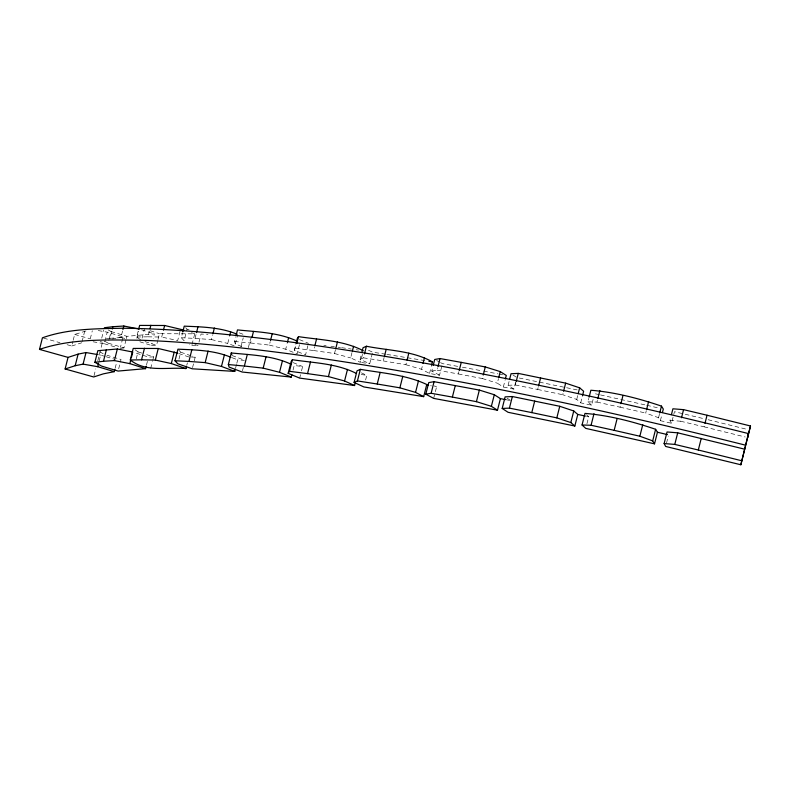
<?xml version="1.0" encoding="UTF-8"?>
<svg xmlns="http://www.w3.org/2000/svg" width="790" height="790" viewBox="0 0 790 790"><rect width="100%" height="100%" fill="white"/><g stroke="black" fill="none" stroke-linecap="round" stroke-linejoin="round"><path stroke-width="0.59" stroke-dasharray="3.95 2.96" d="M67.051 344.697L71.742 346.01L72.907 341.369M73.203 340.214L74.675 334.417L86.969 330.714M82.071 341.596L84.718 331.168M90.258 338.851L92.312 330.734M101.722 338.15L103.767 330.042M93.99 375.813L95.748 368.861M97.802 360.754L102.493 342.208L104.635 341.517M99.175 360.902L100.636 355.115L105.06 356.428M93.042 341.764L104.3 343.739L107.233 332.156L123.082 336.886L120.445 347.314M126.025 339.789L123.971 347.896L108.151 343.137L109.03 339.661M109.316 338.495L111.084 331.543L108.2 329.904M106.314 338.722L109.978 338.278L112.032 330.171M109.978 338.278L120.89 337.606L122.657 330.654M115.172 368.17L116.634 362.373M118.688 368.752L121.038 359.49L106.907 355.233M126.321 338.624L126.904 336.313L154.366 333.894L153.191 338.525M140.541 339.769L136.7 337.004L138.171 331.217M136.907 338.337L138.665 331.385M136.255 358.818L138.013 351.866L133.224 348.42M142.091 338.14L144.432 328.867M136.7 337.004L147.937 336.817L149.399 331.02M146.446 365.178L147.918 359.381M139.81 341.764L151.433 345.477L152.016 343.166M150.673 368.486L152.431 361.534M152.727 360.368L153.606 356.892L144.698 354.019M151.433 345.477L156.539 345.309L157.714 340.678M158 339.512L159.471 333.726L194.725 333.815L191.802 345.398L189.63 344.647M147.937 336.817L161.703 337.073L163.165 331.287M180.031 331.277L177.691 340.549L161.703 337.073M185.64 327.662L187.042 329.173L184.109 340.767L181.315 337.745L182.48 333.103M178.975 359.154L180.732 352.202L178.639 349.931M186.815 365.099L187.398 362.778M181.315 337.745L195.041 338.397L196.216 333.765M192.543 367.646L195.179 357.218L191.842 356.063M198.991 342.149L201.045 334.042L208.007 334.377M195.041 338.397L211.453 339.582L212.619 334.95M234.176 345.822L227.737 343.423L229.495 336.471M241.681 346.454L235.311 344.055L234.551 341.507L235.726 336.876M235.311 344.055L237.652 334.782M235.637 367.923L236.516 364.447M236.812 363.281L237.691 359.806L244.159 360.349M240.911 347.067L243.261 337.794M242.471 370.865L243.35 367.39M248.337 347.699L250.687 338.426M234.551 341.507L250.568 342.998L251.743 338.367M250.568 342.998L269.351 345.092L270.239 341.616M299.479 344.637L297.129 353.91L285.694 349.239L287.155 343.443M307.893 345.665L305.552 354.927L294.285 350.266L295.756 344.479M294.285 350.266L296.467 344.766M293.031 370.135L294.206 365.494L302.619 366.521L300.852 373.473M299.687 378.104L300.565 374.628M295.588 348.242L313.64 350.543L314.519 347.067M313.64 350.543L334.506 353.515L335.385 350.039M362.491 354.256L360.438 362.373L350.642 357.91L352.103 352.113M372.357 353.337L369.71 363.765L360.122 359.322L361.297 354.69M360.122 359.322L363.459 357.84L364.338 354.364M365.602 379.99L366.777 375.349L361.356 372.841M363.459 357.84L383.259 360.921L384.138 357.445M383.259 360.921L405.882 364.723L406.761 361.247M441.877 365.948L439.526 375.22L429.543 373.473L421.544 369.286L422.719 364.644M429.543 373.473L431.3 366.521M439.526 375.22L431.775 371.063L432.94 366.422M431.775 371.063L437.097 370.145L437.68 367.834M433.661 398.387L436.594 386.804L434.628 385.747M437.097 370.145L458.328 373.956L458.911 371.636M458.328 373.956L482.354 378.529L482.937 376.208M515.653 382.153L513.895 389.105L503.349 387.031L497.305 383.19L498.48 378.558M503.349 387.031L505.106 380.079M513.895 389.105L508.108 385.303L509.283 380.671M508.108 385.303L515.337 384.977L515.919 382.656M515.337 384.977L537.664 389.46L538.257 387.14M593.102 399.414L591.631 405.211L580.699 402.851L576.72 399.424L562.717 394.724L563.3 392.413M576.72 399.424L577.895 394.783M580.699 402.851L582.171 397.054M591.631 405.211L587.938 401.834L588.817 398.358M586.94 423.746L588.698 416.794L586.476 414.76M587.938 401.834L596.944 402.09L597.526 399.779M596.944 402.09L620.032 407.176L620.614 404.855M702.498 418.374L674.453 411.689L671.52 423.282L660.381 420.665L658.544 417.703L645.707 413.061L646.289 410.741M658.544 417.703L659.423 414.227M660.381 420.665L661.842 414.869M671.52 423.282L669.989 420.379L670.868 416.903M666.543 442.983L668.301 436.031M669.989 420.379L680.634 421.228L681.227 418.907M680.634 421.228L704.107 426.827L704.7 424.507M71.742 346.01L81.785 342.761M112.131 339.098L123.082 336.886M120.159 348.469L123.971 347.896M153.606 356.892L148.5 357.07L133.895 352.399M191.802 345.398L197.026 345.576M191.279 357.031L195.179 357.218M323.801 345.299L326.151 345.605M330.872 346.208L334.407 346.652M338.021 347.175L340.441 347.511M341.645 347.689L351.303 349.062M356.132 349.753L358.541 350.098M361.652 362.541L369.71 363.765M385.678 354.206L372.643 352.182L367.32 349.703M386.863 354.394L426.432 360.862M361.158 374.48L366.777 375.349M98.227 330.566L107.233 332.156M98.385 354.71L100.636 355.115M457.706 366.363L442.459 363.627L440.524 362.59M462.397 367.202L482.473 370.915M430.56 385.718L431.538 385.895M434.569 386.438L436.594 386.804M483.658 371.142L497.947 373.858M499.142 374.085L502.707 374.766M120.89 337.606L126.825 338.782M519.198 377.995L577.638 390.003M505.639 399.622L509.896 400.481M537.664 389.46L562.717 394.724M599.294 394.664L594.564 393.618L593.083 392.275M600.479 394.921L645.499 404.994M586.506 416.31L588.698 416.794M646.694 405.27L659.749 408.262M620.032 407.176L645.707 413.061M211.453 339.582L227.737 343.423M708.136 419.727L747.409 429.444M704.107 426.827L745.217 436.998M269.351 345.092L285.694 349.239M334.506 353.515L350.642 357.91M74.675 334.417L89.744 338.643M100.172 341.557L102.493 342.208M43.608 338.13L60.02 342.722M405.882 364.723L421.544 369.286M104.3 343.739L116.752 347.452M106.166 356.764L113.908 359.065M111.084 331.543L126.904 336.313M482.354 378.529L497.305 383.19M141.578 329.805L154.366 333.894M150.219 330.734L159.471 333.726M144.975 341.576L156.539 345.309M138.013 351.866L143.583 353.663M191.476 332.689L194.725 333.815M178.747 353.505L188.869 356.981M187.042 329.173L189.195 329.924M194.883 344.509L198.112 345.635M180.732 352.202L190.736 355.678M232.151 357.742L237.691 359.806M239.301 332.866L244.614 334.861M232.023 355.51L245.117 360.438M299.469 339.611L308.485 343.344M293.189 362.62L302.619 366.521M436.643 360.517L439.556 362.067M105.267 341.497L108.151 343.137M99.757 351.797L104.556 354.522M512.967 374.983L516.828 377.511M507.071 398.14L510.962 400.688"/><path stroke-width="1.19" d="M744.634 449.174L677.711 432.821L667.056 431.972L664.123 443.555L665.664 446.459L740.852 464.767L748.416 433.582L747.182 433.266C598.119 396.037 447.624 363.746 295.371 342.643C237.928 335.088 180.169 328.729 122.164 328.245C95.442 328.749 67.92 328.739 42.433 337.804L39.5 349.387L68.049 357.386L78.111 354.127L86.011 352.538L97.259 354.512M748.416 433.582L747.567 437.581L750.5 425.988L707.04 415.234L683.567 409.645L672.912 408.795L671.451 414.582M750.5 425.988L740.852 464.767M114.876 369.325L114.293 371.646L103.332 373.858L93.694 376.968L65.116 368.969L68.049 357.386M65.116 368.969L75.178 365.721L78.111 354.127M75.178 365.721L83.078 364.121L86.011 352.538M146.15 366.343L145.567 368.654L118.105 371.073L101.624 366.116L94.899 362.284L97.832 350.701L117.345 348.992L132.769 352.044L131.308 357.831M83.078 364.121L97.703 366.698L98.582 363.222M94.899 362.284L103.48 361.257L106.403 349.664M112.328 329.005L112.911 326.695L123.823 326.023L139.257 329.065M103.48 361.257L114.412 360.586L117.345 348.992M122.944 329.499L123.823 326.023M186.519 366.254L185.936 368.575C167.342 366.935 146.13 372.663 130.291 360.003L133.224 348.42L158.257 348.489L177.622 353.12M145.567 368.654L129.837 363.627L130.715 360.151M138.754 328.897L139.633 325.421L164.636 325.49L183.873 330.082M130.291 360.003L141.538 359.815L144.471 348.232M149.982 328.709L150.87 325.233M141.538 359.815L155.324 360.072L158.257 348.489M163.461 330.121L164.636 325.49M185.936 368.575L171.311 363.548L174.244 351.955M235.351 369.078L234.758 371.399L192.247 368.802L177.799 363.785L175.005 360.763L177.938 349.18C195.861 349.931 214.258 350.256 231.045 357.337M182.776 331.948L184.248 326.151C202.082 326.922 220.39 327.218 237.109 334.239M175.005 360.763L188.899 361.425L191.822 349.842M196.513 332.61L197.974 326.813M188.899 361.425L205.173 362.61L208.106 351.017M212.915 333.795L214.376 327.998M234.758 371.399L221.467 366.442L224.4 354.858M229.791 335.316L230.67 331.84M291.856 374.766L291.273 377.087L242.184 372.031L229.09 367.093L228.34 364.546L231.273 352.962C251.408 355.016 272.333 355.48 290.997 364.19M236.022 335.71L237.484 329.914C257.53 331.968 278.347 332.412 296.941 341.053M228.34 364.546L244.377 366.047L247.31 354.453M252.04 337.202L253.501 331.415M244.377 366.047L263.179 368.14L266.112 356.557M270.526 340.46L272.283 333.508M291.273 377.087L279.522 372.288L282.455 360.704M287.451 342.287L288.626 337.656M355.164 383.229L354.572 385.54L299.687 378.104L288.162 373.344L291.095 361.751L292.399 359.717C313.916 362.995 336.639 363.341 356.399 373.453M296.043 343.314L297.218 338.683L298.521 336.649C320.355 339.937 343.393 340.352 363.37 350.78M288.162 373.344L289.466 371.31L292.399 359.717M296.764 343.601L298.521 336.649M289.466 371.31L307.537 373.621L310.47 362.027M314.815 345.911L316.573 338.959M307.537 373.621L328.433 376.593L331.365 365.01M335.681 348.884L337.439 341.932M354.572 385.54L344.559 380.978L347.491 369.394M352.399 350.957L353.565 346.316M426.61 385.056L423.677 396.639L363.844 386.942L354.088 382.419L357.021 370.826L360.359 369.345C383.367 373.255 407.551 374.855 428.585 385.392M361.879 352.37L363.054 347.728L366.392 346.247C388.492 350.642 412.4 350.602 432.476 361.879L431.597 365.355M354.088 382.419L357.426 380.928L360.359 369.345M364.634 353.199L366.392 346.247M357.426 380.928L377.235 384.019L380.168 372.426M384.434 356.28L386.192 349.328M377.235 384.019L399.878 387.821L402.811 376.238M407.057 360.082L408.815 353.13M423.677 396.639L415.55 392.383L418.483 380.8M423.015 363.489L424.477 357.692M500.416 398.624L497.483 410.207L433.661 398.387L425.8 394.18L428.733 382.597L434.066 381.679L479.352 390.072L494.303 394.733L500.416 398.624L505.639 399.622M433.236 365.266L434.707 359.47L440.03 358.561L461.261 362.373L485.287 366.945L500.238 371.606L506.281 375.447L505.403 378.924M425.8 394.18L431.133 393.272L434.066 381.679M437.976 366.669L440.03 358.561M431.133 393.272L452.374 397.084L455.307 385.49M459.207 370.48L461.261 362.373M452.374 397.084L476.419 401.656L479.352 390.072M483.233 375.053L485.287 366.945M497.483 410.207L491.37 406.317L494.303 394.733M498.776 377.403L500.238 371.606M577.767 414.434L574.834 426.017L508.029 412.281L502.193 408.45L505.126 396.866L512.355 396.531L559.755 406.287L573.757 410.978L577.767 414.434L585.4 416.073M509.58 379.516L511.041 373.719L518.26 373.394L565.65 383.14L579.653 387.831L583.632 391.257L582.457 395.899M502.193 408.45L509.422 408.124L512.355 396.531M516.216 381.501L518.26 373.394M509.422 408.124L531.769 412.607L534.702 401.014M538.553 385.984L540.597 377.867M574.834 426.017L570.824 422.571L556.822 417.88L559.755 406.287M563.596 391.248L565.65 383.14M570.824 422.571L573.757 410.978M578.191 393.627L579.653 387.831M657.448 432.249L654.515 443.842L585.765 428.387L582.052 425L584.985 413.407C608.932 415.343 632.859 421.564 655.611 429.296L657.448 432.249L667.471 434.599M589.103 397.192L590.871 390.24C614.808 392.186 638.725 398.397 661.477 406.119L663.304 409.072L662.425 412.548M582.052 425L591.068 425.257L594.001 413.674M597.823 398.614L599.877 390.507M591.068 425.257L614.156 430.333L617.089 418.749M620.91 403.7L622.964 395.583M654.515 443.842L652.678 440.879L639.841 436.228L642.774 424.645M646.585 409.585L648.639 401.468M652.678 440.879L655.611 429.296M659.709 413.071L661.477 406.119M664.123 443.555L674.779 444.405L677.711 432.821M681.513 417.752L683.567 409.645M704.986 423.351L707.04 415.234M674.779 444.405L698.311 450.014L701.234 438.43M39.5 349.387C72.581 338.14 108.279 339.957 142.714 340.273C192.839 342.169 242.747 347.63 292.438 354.236C444.691 375.329 595.196 407.62 744.249 444.849L745.484 445.165M104.359 327.722L112.911 326.695M428.851 361.267L432.476 361.879M114.412 360.586L129.837 363.627M531.769 412.607L556.822 417.88M155.324 360.072L171.311 363.548M614.156 430.333L639.841 436.228M205.173 362.61L221.467 366.442M698.311 450.014L741.701 460.758M263.179 368.14L279.522 372.288M328.433 376.593L344.559 380.978M399.878 387.821L415.55 392.383M97.703 366.698L114.293 371.646M476.419 401.656L491.37 406.317M231.273 352.962L231.776 354.661"/></g></svg>
